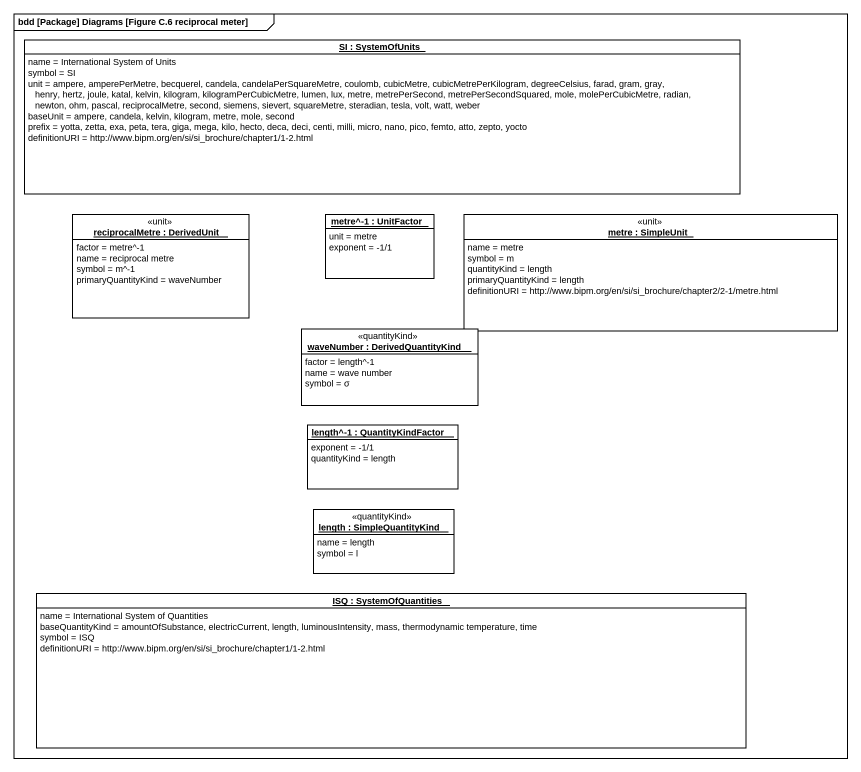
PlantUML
@startuml
mainframe bdd [Package] Diagrams [Figure C.6 reciprocal meter]
hide circle
hide empty members
object "SI : SystemOfUnits" as SI #FFFFFF {
  name = International System of Units
  symbol = SI
  unit = ampere, amperePerMetre, becquerel, candela, candelaPerSquareMetre, coulomb, cubicMetre, cubicMetrePerKilogram, degreeCelsius, farad, gram, gray, henry, hertz, joule, katal, kelvin, kilogram, kilogramPerCubicMetre, lumen, lux, metre, metrePerSecond, metrePerSecondSquared, mole, molePerCubicMetre, radian, newton, ohm, pascal, reciprocalMetre, second, siemens, sievert, squareMetre, steradian, tesla, volt, watt, weber
  baseUnit = ampere, candela, kelvin, kilogram, metre, mole, second
  prefix = yotta, zetta, exa, peta, tera, giga, mega, kilo, hecto, deca, deci, centi, milli, micro, nano, pico, femto, atto, zepto, yocto
  definitionURI = http://www.bipm.org/en/si/si_brochure/chapter1/1-2.html
}
object "reciprocalMetre : DerivedUnit" as reciprocalMetre <<unit>> #FFFFFF {
  factor = metre^-1
  name = reciprocal metre
  symbol = m^-1
  primaryQuantityKind = waveNumber
}
object "metre^-1 : UnitFactor" as metre_1 #FFFFFF {
  unit = metre
  exponent = -1/1
}
object "metre : SimpleUnit" as metre <<unit>> #FFFFFF {
  name = metre
  symbol = m
  quantityKind = length
  primaryQuantityKind = length
  definitionURI = http://www.bipm.org/en/si/si_brochure/chapter2/2-1/metre.html
}
object "waveNumber : DerivedQuantityKind" as waveNumber <<quantityKind>> #FFFFFF {
  factor = length^-1
  name = wave number
  symbol = σ
}
object "length^-1 : QuantityKindFactor" as length_1 #FFFFFF {
  exponent = -1/1
  quantityKind = length
}
object "length : SimpleQuantityKind" as length <<quantityKind>> #FFFFFF {
  name = length
  symbol = l
}
object "ISQ : SystemOfQuantities" as ISQ #FFFFFF {
  name = International System of Quantities
  baseQuantityKind = amountOfSubstance, electricCurrent, length, luminousIntensity, mass, thermodynamic temperature, time
  symbol = ISQ
  definitionURI = http://www.bipm.org/en/si/si_brochure/chapter1/1-2.html
}
@enduml
